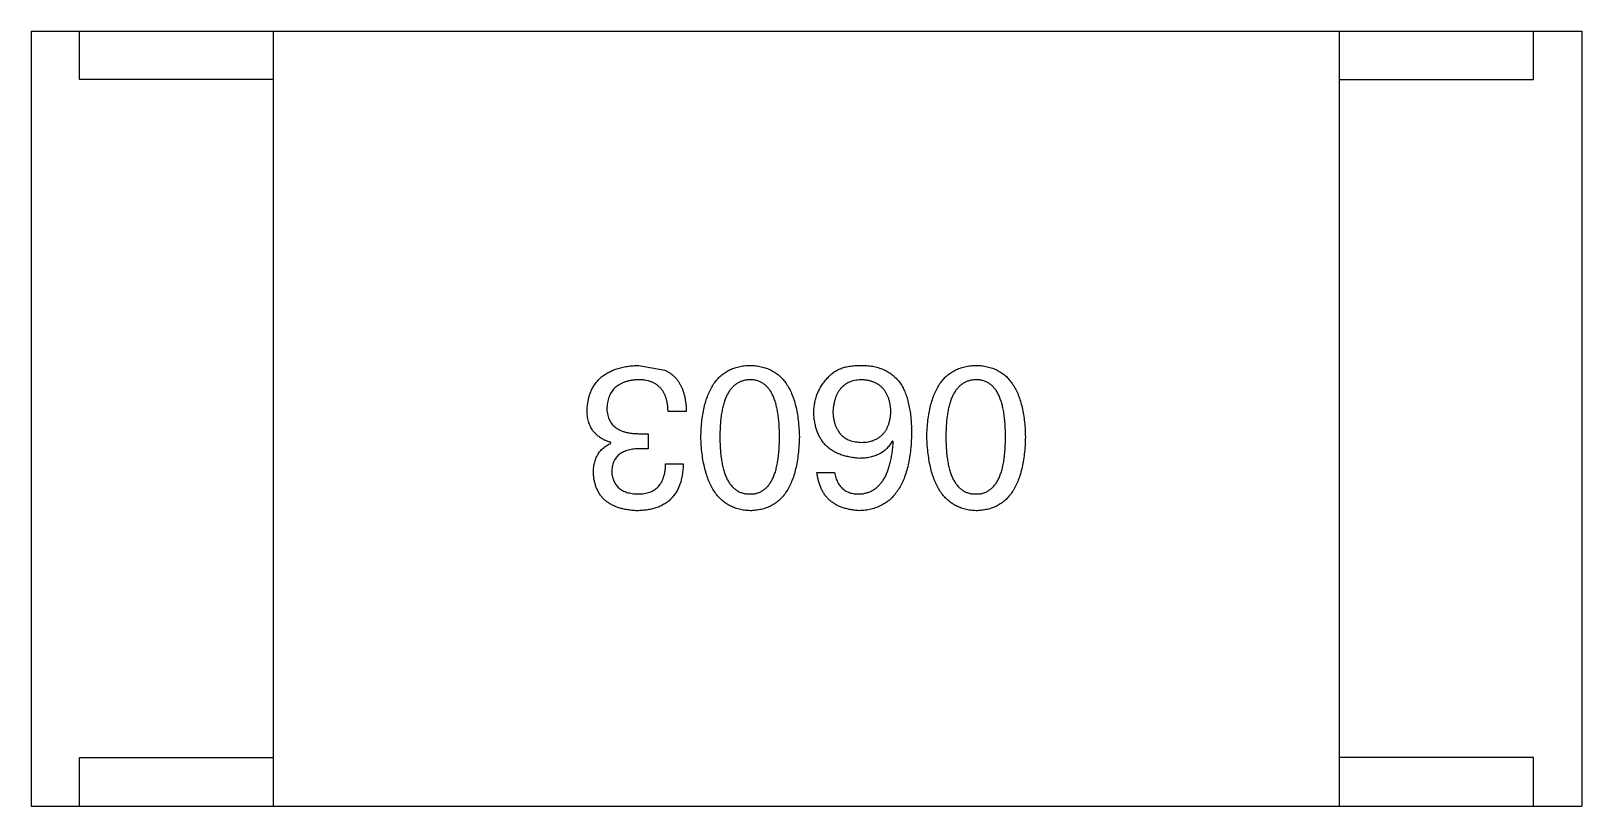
# Model space of a CAD drawing. Header units: inches. Extents: x 246 to 500, y -220 to -17.
# Drawn here: x 438.94 to 440.54, y -159.959 to -159.159 of the extents above; entities that cross this region are included whole.
import ezdxf

# ---------------------------------------------------------------- set-up
doc = ezdxf.new("R2010")
doc.units = ezdxf.units.IN
doc.header["$LTSCALE"] = 1.21
doc.header["$MEASUREMENT"] = 0
doc.layers.get('0').update_dxf_attribs({"linetype": 'CONTINUOUS'})

msp = doc.modelspace()

# ---------------------------------------------------------------- linework, layer by layer
at = {"color": 7, "linetype": 'Continuous'}
for p, q in [((438.9399, -159.1588), (440.5399, -159.1588)), ((438.9399, -159.1588), (438.9399, -159.9588)), ((438.9899, -159.2088), (438.9899, -159.1588)), ((439.1899, -159.9588), (439.1899, -159.1588)), ((440.2899, -159.9588), (440.2899, -159.1588)), ((440.4899, -159.2088), (440.4899, -159.1588)), ((440.5399, -159.1588), (440.5399, -159.9588)), ((439.1899, -159.2088), (438.9899, -159.2088)), ((440.2899, -159.2088), (440.4899, -159.2088)), ((439.5668, -159.504), (439.5938, -159.5089)), ((439.6159, -159.5515), (439.5971, -159.5515)), ((439.5381, -159.5843), (439.5381, -159.5835)), ((439.5676, -159.5745), (439.5766, -159.5745)), ((439.5766, -159.5745), (439.5766, -159.59)), ((439.8294, -159.5827), (439.8286, -159.5818)), ((439.5766, -159.59), (439.5668, -159.59)), ((439.5946, -159.6056), (439.6127, -159.6056)), ((439.7507, -159.6146), (439.7688, -159.6146)), ((438.9899, -159.9088), (439.1899, -159.9088)), ((438.9899, -159.9588), (438.9899, -159.9088)), ((440.4899, -159.9088), (440.2899, -159.9088)), ((440.4899, -159.9588), (440.4899, -159.9088)), ((438.9399, -159.9588), (440.5399, -159.9588))]:
    msp.add_line(p, q, dxfattribs=at)
for points, knots in [([(439.5135, -159.5499), (439.5136, -159.5481), (439.5139, -159.5446), (439.5148, -159.5395), (439.516, -159.5348), (439.5176, -159.5304), (439.5196, -159.5263), (439.5221, -159.5226), (439.5248, -159.5192), (439.528, -159.5162), (439.5315, -159.5135), (439.5355, -159.5111), (439.5398, -159.509), (439.5444, -159.5074), (439.5495, -159.506), (439.5549, -159.5049), (439.5607, -159.5042), (439.5647, -159.5041), (439.5668, -159.504)], [0, 0, 0, 0, 0.068236, 0.132937, 0.194125, 0.253174, 0.310181, 0.365986, 0.421096, 0.476216, 0.532352, 0.590232, 0.649824, 0.71274, 0.778406, 0.848058, 0.921922, 1, 1, 1, 1]), ([(439.6309, -159.5777), (439.631, -159.5748), (439.6312, -159.5691), (439.6319, -159.5608), (439.633, -159.553), (439.6346, -159.5459), (439.6364, -159.5393), (439.6387, -159.5332), (439.6413, -159.5278), (439.6443, -159.5228), (439.6476, -159.5185), (439.6514, -159.5146), (439.6555, -159.5114), (439.66, -159.5088), (439.6649, -159.5067), (439.6702, -159.5052), (439.6758, -159.5042), (439.6797, -159.5041), (439.6817, -159.504)], [0, 0, 0, 0, 0.08769, 0.170218, 0.24749, 0.319818, 0.387758, 0.451391, 0.511445, 0.568185, 0.622681, 0.67526, 0.726746, 0.778428, 0.830764, 0.884397, 0.940866, 1, 1, 1, 1]), ([(439.6817, -159.504), (439.6837, -159.5041), (439.6876, -159.5042), (439.6932, -159.5052), (439.6984, -159.5067), (439.7033, -159.5088), (439.7079, -159.5114), (439.712, -159.5146), (439.7158, -159.5184), (439.7191, -159.5228), (439.7221, -159.5277), (439.7247, -159.5332), (439.727, -159.5393), (439.7288, -159.5459), (439.7304, -159.553), (439.7314, -159.5608), (439.7322, -159.5691), (439.7324, -159.5748), (439.7325, -159.5777)], [0, 0, 0, 0, 0.059135, 0.115606, 0.169241, 0.221578, 0.273261, 0.324749, 0.377329, 0.431642, 0.488541, 0.548597, 0.612232, 0.680174, 0.752504, 0.829777, 0.912307, 1, 1, 1, 1]), ([(439.7622, -159.5163), (439.7631, -159.5152), (439.765, -159.5131), (439.7685, -159.5105), (439.7724, -159.5083), (439.7768, -159.5065), (439.7817, -159.5052), (439.7871, -159.5043), (439.7929, -159.5039), (439.797, -159.5039), (439.7991, -159.504)], [0, 0, 0, 0, 0.105033, 0.21147, 0.321511, 0.438526, 0.563605, 0.698055, 0.843218, 1, 1, 1, 1]), ([(439.7991, -159.504), (439.8011, -159.5041), (439.8052, -159.5043), (439.811, -159.5054), (439.8164, -159.507), (439.8215, -159.5092), (439.8261, -159.5119), (439.8304, -159.5153), (439.8343, -159.5192), (439.8365, -159.5221), (439.8376, -159.5236)], [0, 0, 0, 0, 0.137449, 0.267856, 0.393219, 0.514735, 0.63397, 0.753734, 0.874967, 1, 1, 1, 1]), ([(439.864, -159.5777), (439.8641, -159.5748), (439.8643, -159.5691), (439.8651, -159.5608), (439.8662, -159.553), (439.8677, -159.5459), (439.8696, -159.5393), (439.8718, -159.5332), (439.8744, -159.5278), (439.8774, -159.5228), (439.8808, -159.5185), (439.8845, -159.5146), (439.8887, -159.5114), (439.8932, -159.5088), (439.8981, -159.5067), (439.9033, -159.5052), (439.909, -159.5042), (439.9129, -159.5041), (439.9148, -159.504)], [0, 0, 0, 0, 0.08769, 0.170218, 0.24749, 0.319818, 0.387758, 0.451391, 0.511445, 0.568185, 0.622681, 0.67526, 0.726746, 0.778428, 0.830764, 0.884397, 0.940866, 1, 1, 1, 1]), ([(439.9148, -159.504), (439.9168, -159.5041), (439.9207, -159.5042), (439.9263, -159.5052), (439.9316, -159.5067), (439.9365, -159.5088), (439.941, -159.5114), (439.9452, -159.5146), (439.9489, -159.5184), (439.9522, -159.5228), (439.9553, -159.5277), (439.9579, -159.5332), (439.9601, -159.5393), (439.962, -159.5459), (439.9635, -159.553), (439.9646, -159.5608), (439.9654, -159.5691), (439.9656, -159.5748), (439.9657, -159.5777)], [0, 0, 0, 0, 0.059135, 0.115606, 0.169241, 0.221578, 0.273261, 0.324749, 0.377329, 0.431642, 0.488541, 0.548597, 0.612232, 0.680174, 0.752504, 0.829777, 0.912307, 1, 1, 1, 1]), ([(439.5659, -159.5187), (439.5647, -159.5188), (439.5623, -159.519), (439.5589, -159.5195), (439.5556, -159.5202), (439.5526, -159.5211), (439.5498, -159.5221), (439.5472, -159.5235), (439.5449, -159.5249), (439.5427, -159.5266), (439.5409, -159.5286), (439.5392, -159.5307), (439.5378, -159.533), (439.5365, -159.5355), (439.5355, -159.5382), (439.5348, -159.5411), (439.5342, -159.5442), (439.5341, -159.5463), (439.534, -159.5474)], [0, 0, 0, 0, 0.076694, 0.149502, 0.218019, 0.283183, 0.345589, 0.405199, 0.462852, 0.519478, 0.575313, 0.630559, 0.687006, 0.744638, 0.804006, 0.866059, 0.931486, 1, 1, 1, 1]), ([(439.5971, -159.5515), (439.597, -159.5502), (439.5969, -159.5476), (439.5965, -159.5439), (439.5958, -159.5404), (439.5949, -159.5372), (439.5938, -159.5342), (439.5924, -159.5315), (439.5908, -159.5291), (439.5889, -159.5269), (439.5869, -159.525), (439.5846, -159.5233), (439.582, -159.5218), (439.5792, -159.5207), (439.5762, -159.5198), (439.573, -159.5192), (439.5696, -159.5188), (439.5672, -159.5187), (439.5659, -159.5187)], [0, 0, 0, 0, 0.07723, 0.149593, 0.217944, 0.282232, 0.34411, 0.402297, 0.458791, 0.513966, 0.568538, 0.623291, 0.679957, 0.737243, 0.798142, 0.86118, 0.928728, 1, 1, 1, 1]), ([(439.5938, -159.5089), (439.5947, -159.5093), (439.5964, -159.5101), (439.5988, -159.5117), (439.6011, -159.5133), (439.6032, -159.5152), (439.6052, -159.5172), (439.607, -159.5195), (439.6086, -159.5219), (439.61, -159.5245), (439.6113, -159.5272), (439.6125, -159.5302), (439.6135, -159.5333), (439.6143, -159.5366), (439.6149, -159.5401), (439.6155, -159.5437), (439.6158, -159.5476), (439.6159, -159.5502), (439.6159, -159.5515)], [0, 0, 0, 0, 0.056906, 0.113264, 0.168825, 0.223843, 0.279195, 0.335267, 0.392098, 0.450414, 0.51054, 0.572219, 0.636652, 0.703156, 0.773102, 0.845505, 0.921063, 1, 1, 1, 1]), ([(439.6817, -159.5187), (439.6804, -159.5188), (439.678, -159.519), (439.6744, -159.5197), (439.6711, -159.521), (439.668, -159.5227), (439.6652, -159.5248), (439.6626, -159.5274), (439.6603, -159.5304), (439.6582, -159.5339), (439.6564, -159.5379), (439.6548, -159.5422), (439.6535, -159.5471), (439.6524, -159.5523), (439.6516, -159.5581), (439.651, -159.5642), (439.6506, -159.5708), (439.6506, -159.5754), (439.6505, -159.5777)], [0, 0, 0, 0, 0.050879, 0.099377, 0.146973, 0.193618, 0.240619, 0.289461, 0.34047, 0.395283, 0.453059, 0.515633, 0.582666, 0.655287, 0.732971, 0.815933, 0.905166, 1, 1, 1, 1]), ([(439.712, -159.5777), (439.712, -159.5754), (439.712, -159.5707), (439.7116, -159.564), (439.711, -159.5578), (439.7102, -159.552), (439.7091, -159.5467), (439.7079, -159.5419), (439.7063, -159.5375), (439.7045, -159.5335), (439.7025, -159.53), (439.7003, -159.527), (439.6978, -159.5244), (439.695, -159.5224), (439.692, -159.5207), (439.6888, -159.5195), (439.6853, -159.5189), (439.6829, -159.5188), (439.6817, -159.5187)], [0, 0, 0, 0, 0.096457, 0.187288, 0.27178, 0.350132, 0.423455, 0.491343, 0.554037, 0.612253, 0.666313, 0.717038, 0.764921, 0.811214, 0.856775, 0.902988, 0.950234, 1, 1, 1, 1]), ([(439.7475, -159.5531), (439.7475, -159.5514), (439.7476, -159.5479), (439.7483, -159.5429), (439.7494, -159.538), (439.751, -159.5332), (439.7532, -159.5287), (439.7557, -159.5243), (439.7587, -159.5201), (439.761, -159.5176), (439.7622, -159.5163)], [0, 0, 0, 0, 0.12904, 0.253809, 0.377066, 0.499122, 0.621469, 0.744665, 0.870607, 1, 1, 1, 1]), ([(439.7958, -159.5187), (439.7947, -159.5188), (439.7926, -159.519), (439.7895, -159.5195), (439.7866, -159.5203), (439.7839, -159.5214), (439.7814, -159.5226), (439.7791, -159.5242), (439.777, -159.5259), (439.7751, -159.5279), (439.7733, -159.5302), (439.7719, -159.5326), (439.7705, -159.5353), (439.7695, -159.5383), (439.7686, -159.5414), (439.7679, -159.5449), (439.7674, -159.5485), (439.7672, -159.551), (439.7671, -159.5523)], [0, 0, 0, 0, 0.066682, 0.130303, 0.190802, 0.248749, 0.30534, 0.361219, 0.415721, 0.471765, 0.528279, 0.586428, 0.64659, 0.710143, 0.776461, 0.846692, 0.921137, 1, 1, 1, 1]), ([(439.827, -159.5515), (439.8269, -159.5502), (439.8267, -159.5477), (439.8262, -159.5441), (439.8254, -159.5407), (439.8245, -159.5375), (439.8233, -159.5346), (439.8218, -159.5319), (439.8203, -159.5295), (439.8184, -159.5273), (439.8163, -159.5253), (439.814, -159.5237), (439.8115, -159.5222), (439.8088, -159.521), (439.8059, -159.52), (439.8027, -159.5194), (439.7993, -159.5189), (439.797, -159.5188), (439.7958, -159.5187)], [0, 0, 0, 0, 0.076467, 0.148148, 0.216496, 0.280559, 0.342274, 0.401168, 0.458322, 0.514073, 0.569257, 0.62465, 0.68124, 0.739113, 0.799947, 0.862804, 0.929597, 1, 1, 1, 1]), ([(439.9148, -159.5187), (439.9136, -159.5188), (439.9111, -159.519), (439.9076, -159.5197), (439.9042, -159.521), (439.9012, -159.5227), (439.8983, -159.5248), (439.8958, -159.5274), (439.8934, -159.5304), (439.8914, -159.5339), (439.8895, -159.5379), (439.888, -159.5422), (439.8866, -159.5471), (439.8856, -159.5523), (439.8847, -159.5581), (439.8841, -159.5642), (439.8838, -159.5708), (439.8837, -159.5754), (439.8837, -159.5777)], [0, 0, 0, 0, 0.050879, 0.099377, 0.146973, 0.193618, 0.240619, 0.289461, 0.34047, 0.395283, 0.453059, 0.515633, 0.582666, 0.655287, 0.732971, 0.815933, 0.905166, 1, 1, 1, 1]), ([(439.9452, -159.5777), (439.9452, -159.5754), (439.9451, -159.5707), (439.9447, -159.564), (439.9442, -159.5578), (439.9434, -159.552), (439.9423, -159.5467), (439.941, -159.5419), (439.9395, -159.5375), (439.9377, -159.5335), (439.9357, -159.53), (439.9334, -159.527), (439.9309, -159.5244), (439.9282, -159.5224), (439.9252, -159.5207), (439.9219, -159.5195), (439.9185, -159.5189), (439.9161, -159.5188), (439.9148, -159.5187)], [0, 0, 0, 0, 0.096457, 0.187288, 0.27178, 0.350132, 0.423455, 0.491343, 0.554037, 0.612253, 0.666313, 0.717038, 0.764921, 0.811214, 0.856775, 0.902988, 0.950234, 1, 1, 1, 1]), ([(439.8376, -159.5236), (439.8385, -159.5252), (439.8402, -159.5284), (439.8424, -159.5336), (439.8442, -159.5393), (439.8457, -159.5455), (439.8469, -159.5521), (439.8477, -159.5591), (439.8482, -159.5666), (439.8482, -159.5718), (439.8483, -159.5745)], [0, 0, 0, 0, 0.101889, 0.209155, 0.322694, 0.442863, 0.569758, 0.70479, 0.848502, 1, 1, 1, 1]), ([(439.5381, -159.5835), (439.5371, -159.5831), (439.5351, -159.5825), (439.5323, -159.5814), (439.5297, -159.5801), (439.5273, -159.5787), (439.5251, -159.577), (439.5231, -159.5753), (439.5212, -159.5734), (439.5196, -159.5714), (439.5182, -159.5692), (439.5169, -159.5669), (439.5158, -159.5644), (439.515, -159.5618), (439.5143, -159.559), (439.5139, -159.5561), (439.5135, -159.553), (439.5135, -159.5509), (439.5135, -159.5499)], [0, 0, 0, 0, 0.069445, 0.136039, 0.200011, 0.261745, 0.322328, 0.381403, 0.438864, 0.496655, 0.554398, 0.612391, 0.672266, 0.733005, 0.79604, 0.861293, 0.928785, 1, 1, 1, 1]), ([(439.534, -159.5474), (439.534, -159.5485), (439.534, -159.5506), (439.5344, -159.5537), (439.5351, -159.5566), (439.536, -159.5592), (439.5372, -159.5617), (439.5387, -159.5639), (439.5404, -159.5659), (439.5424, -159.5677), (439.5446, -159.5693), (439.5471, -159.5707), (439.5499, -159.5719), (439.5529, -159.5728), (439.5562, -159.5736), (439.5598, -159.5741), (439.5636, -159.5744), (439.5662, -159.5744), (439.5676, -159.5745)], [0, 0, 0, 0, 0.066518, 0.129194, 0.188613, 0.245254, 0.300032, 0.353805, 0.407079, 0.461108, 0.516272, 0.574141, 0.634837, 0.699275, 0.767504, 0.840272, 0.917505, 1, 1, 1, 1]), ([(439.7966, -159.5835), (439.7978, -159.5834), (439.8001, -159.5833), (439.8033, -159.5829), (439.8064, -159.5822), (439.8093, -159.5812), (439.8119, -159.5801), (439.8143, -159.5786), (439.8166, -159.577), (439.8186, -159.5751), (439.8204, -159.573), (439.822, -159.5706), (439.8233, -159.568), (439.8245, -159.5652), (439.8254, -159.5621), (439.8262, -159.5588), (439.8267, -159.5552), (439.8269, -159.5528), (439.827, -159.5515)], [0, 0, 0, 0, 0.070453, 0.136523, 0.199866, 0.260392, 0.318446, 0.374657, 0.430182, 0.485556, 0.541071, 0.598396, 0.657208, 0.718642, 0.783247, 0.851631, 0.923928, 1, 1, 1, 1]), ([(439.7942, -159.5999), (439.7923, -159.5997), (439.7888, -159.5994), (439.7837, -159.5985), (439.7788, -159.5973), (439.7744, -159.5958), (439.7703, -159.594), (439.7664, -159.5919), (439.763, -159.5894), (439.7599, -159.5866), (439.7571, -159.5835), (439.7547, -159.5801), (439.7526, -159.5764), (439.7509, -159.5723), (439.7495, -159.568), (439.7485, -159.5633), (439.7477, -159.5583), (439.7475, -159.5549), (439.7475, -159.5531)], [0, 0, 0, 0, 0.074228, 0.144548, 0.211288, 0.274576, 0.335162, 0.393915, 0.450599, 0.506657, 0.562409, 0.618617, 0.676096, 0.735061, 0.79654, 0.860906, 0.928473, 1, 1, 1, 1]), ([(439.7671, -159.5523), (439.7672, -159.5535), (439.7674, -159.5559), (439.7679, -159.5594), (439.7686, -159.5626), (439.7695, -159.5656), (439.7707, -159.5684), (439.772, -159.5709), (439.7735, -159.5732), (439.7753, -159.5753), (439.7772, -159.5771), (439.7794, -159.5788), (439.7818, -159.5801), (439.7843, -159.5813), (439.7871, -159.5822), (439.7901, -159.5828), (439.7933, -159.5833), (439.7955, -159.5834), (439.7966, -159.5835)], [0, 0, 0, 0, 0.076288, 0.14871, 0.216387, 0.281386, 0.342528, 0.402111, 0.4591, 0.514852, 0.569974, 0.625644, 0.682226, 0.740156, 0.800362, 0.863471, 0.930116, 1, 1, 1, 1]), ([(439.6817, -159.654), (439.6797, -159.6538), (439.6759, -159.6536), (439.6704, -159.6525), (439.6652, -159.6509), (439.6603, -159.6487), (439.6559, -159.6459), (439.6518, -159.6425), (439.6481, -159.6386), (439.6447, -159.6341), (439.6417, -159.629), (439.639, -159.6233), (439.6368, -159.6171), (439.6349, -159.6103), (439.6333, -159.603), (439.6321, -159.5951), (439.6313, -159.5866), (439.631, -159.5807), (439.6309, -159.5777)], [0, 0, 0, 0, 0.057415, 0.112361, 0.16496, 0.216437, 0.267441, 0.318839, 0.371478, 0.426325, 0.483626, 0.544235, 0.608673, 0.677374, 0.750405, 0.828394, 0.911525, 1, 1, 1, 1]), ([(439.6505, -159.5777), (439.6506, -159.5801), (439.6506, -159.5847), (439.651, -159.5914), (439.6516, -159.5977), (439.6524, -159.6034), (439.6535, -159.6087), (439.6548, -159.6136), (439.6564, -159.618), (439.6582, -159.622), (439.6603, -159.6254), (439.6626, -159.6285), (439.6652, -159.631), (439.668, -159.6331), (439.6711, -159.6348), (439.6744, -159.6359), (439.678, -159.6366), (439.6804, -159.6367), (439.6817, -159.6367)], [0, 0, 0, 0, 0.095719, 0.185854, 0.269738, 0.347952, 0.420315, 0.487894, 0.550245, 0.608186, 0.662454, 0.713283, 0.761375, 0.808209, 0.854301, 0.901312, 0.949396, 1, 1, 1, 1]), ([(439.6817, -159.6367), (439.6829, -159.6367), (439.6853, -159.6366), (439.6888, -159.6359), (439.692, -159.6348), (439.695, -159.6331), (439.6978, -159.631), (439.7003, -159.6285), (439.7025, -159.6254), (439.7045, -159.6219), (439.7063, -159.618), (439.7079, -159.6136), (439.7091, -159.6087), (439.7102, -159.6034), (439.711, -159.5977), (439.7116, -159.5914), (439.712, -159.5847), (439.712, -159.5801), (439.712, -159.5777)], [0, 0, 0, 0, 0.049764, 0.097007, 0.143217, 0.188577, 0.235116, 0.282997, 0.333719, 0.387776, 0.445989, 0.508679, 0.576563, 0.649481, 0.728235, 0.812722, 0.903548, 1, 1, 1, 1]), ([(439.7325, -159.5777), (439.7324, -159.5808), (439.7322, -159.5867), (439.7314, -159.5953), (439.7304, -159.6032), (439.7288, -159.6106), (439.727, -159.6175), (439.7247, -159.6237), (439.7221, -159.6294), (439.7191, -159.6345), (439.7158, -159.639), (439.712, -159.6429), (439.7079, -159.6463), (439.7034, -159.649), (439.6984, -159.6511), (439.6932, -159.6527), (439.6876, -159.6537), (439.6837, -159.6539), (439.6817, -159.654)], [0, 0, 0, 0, 0.088823, 0.172287, 0.250296, 0.323438, 0.392244, 0.456221, 0.516635, 0.573871, 0.628, 0.680335, 0.731489, 0.782557, 0.834044, 0.886738, 0.942089, 1, 1, 1, 1]), ([(439.8483, -159.5745), (439.8482, -159.5776), (439.848, -159.5837), (439.8471, -159.5926), (439.846, -159.6008), (439.8444, -159.6085), (439.8424, -159.6156), (439.84, -159.6221), (439.8373, -159.628), (439.834, -159.6332), (439.8305, -159.638), (439.8265, -159.6421), (439.8221, -159.6456), (439.8173, -159.6485), (439.812, -159.6508), (439.8064, -159.6525), (439.8004, -159.6536), (439.7963, -159.6538), (439.7942, -159.654)], [0, 0, 0, 0, 0.087517, 0.169686, 0.246944, 0.319347, 0.387088, 0.450961, 0.511075, 0.567974, 0.622351, 0.675039, 0.726853, 0.778688, 0.83093, 0.884738, 0.941043, 1, 1, 1, 1]), ([(439.8286, -159.5818), (439.8277, -159.5833), (439.826, -159.5861), (439.8229, -159.5898), (439.8192, -159.5929), (439.8151, -159.5955), (439.8105, -159.5974), (439.8055, -159.5989), (439.8, -159.5997), (439.7961, -159.5998), (439.7942, -159.5999)], [0, 0, 0, 0, 0.122276, 0.239997, 0.35611, 0.473903, 0.59404, 0.720428, 0.855383, 1, 1, 1, 1]), ([(439.7942, -159.6367), (439.7955, -159.6367), (439.798, -159.6365), (439.8017, -159.6356), (439.8052, -159.6345), (439.8084, -159.6328), (439.8114, -159.6308), (439.8142, -159.6284), (439.8167, -159.6256), (439.8191, -159.6224), (439.8212, -159.6188), (439.823, -159.6148), (439.8246, -159.6104), (439.8261, -159.6056), (439.8272, -159.6004), (439.8282, -159.5949), (439.829, -159.5889), (439.8293, -159.5848), (439.8294, -159.5827)], [0, 0, 0, 0, 0.054741, 0.107075, 0.158339, 0.208382, 0.258772, 0.310045, 0.362765, 0.417822, 0.475982, 0.537466, 0.602901, 0.673037, 0.747247, 0.826291, 0.910782, 1, 1, 1, 1]), ([(439.9148, -159.654), (439.9129, -159.6538), (439.9091, -159.6536), (439.9035, -159.6525), (439.8983, -159.6509), (439.8935, -159.6487), (439.889, -159.6459), (439.8849, -159.6425), (439.8812, -159.6386), (439.8778, -159.6341), (439.8748, -159.629), (439.8722, -159.6233), (439.8699, -159.6171), (439.868, -159.6103), (439.8665, -159.603), (439.8653, -159.5951), (439.8644, -159.5866), (439.8642, -159.5807), (439.864, -159.5777)], [0, 0, 0, 0, 0.057415, 0.112361, 0.16496, 0.216437, 0.267441, 0.318839, 0.371478, 0.426325, 0.483626, 0.544235, 0.608673, 0.677374, 0.750405, 0.828394, 0.911525, 1, 1, 1, 1]), ([(439.8837, -159.5777), (439.8837, -159.5801), (439.8838, -159.5847), (439.8841, -159.5914), (439.8847, -159.5977), (439.8856, -159.6034), (439.8867, -159.6087), (439.888, -159.6136), (439.8895, -159.618), (439.8914, -159.622), (439.8935, -159.6254), (439.8958, -159.6285), (439.8983, -159.631), (439.9011, -159.6331), (439.9042, -159.6348), (439.9076, -159.6359), (439.9111, -159.6366), (439.9136, -159.6367), (439.9148, -159.6367)], [0, 0, 0, 0, 0.095719, 0.185854, 0.269738, 0.347952, 0.420315, 0.487894, 0.550245, 0.608186, 0.662454, 0.713283, 0.761375, 0.808209, 0.854301, 0.901312, 0.949396, 1, 1, 1, 1]), ([(439.9148, -159.6367), (439.9161, -159.6367), (439.9185, -159.6366), (439.9219, -159.6359), (439.9252, -159.6348), (439.9282, -159.6331), (439.9309, -159.631), (439.9334, -159.6285), (439.9357, -159.6254), (439.9377, -159.6219), (439.9395, -159.618), (439.941, -159.6136), (439.9423, -159.6087), (439.9434, -159.6034), (439.9442, -159.5977), (439.9447, -159.5914), (439.9451, -159.5847), (439.9452, -159.5801), (439.9452, -159.5777)], [0, 0, 0, 0, 0.049764, 0.097007, 0.143217, 0.188577, 0.235116, 0.282997, 0.333719, 0.387776, 0.445989, 0.508679, 0.576563, 0.649481, 0.728235, 0.812722, 0.903548, 1, 1, 1, 1]), ([(439.9657, -159.5777), (439.9656, -159.5808), (439.9654, -159.5867), (439.9646, -159.5953), (439.9635, -159.6032), (439.962, -159.6106), (439.9601, -159.6175), (439.9579, -159.6237), (439.9553, -159.6294), (439.9523, -159.6345), (439.9489, -159.639), (439.9452, -159.6429), (439.941, -159.6463), (439.9365, -159.649), (439.9316, -159.6511), (439.9264, -159.6527), (439.9207, -159.6537), (439.9168, -159.6539), (439.9148, -159.654)], [0, 0, 0, 0, 0.088823, 0.172287, 0.250296, 0.323438, 0.392244, 0.456221, 0.516635, 0.573871, 0.628, 0.680335, 0.731489, 0.782557, 0.834044, 0.886738, 0.942089, 1, 1, 1, 1]), ([(439.52, -159.6154), (439.5201, -159.6136), (439.5202, -159.6101), (439.521, -159.605), (439.5225, -159.6003), (439.5244, -159.5961), (439.527, -159.5924), (439.5301, -159.5892), (439.5338, -159.5864), (439.5366, -159.585), (439.5381, -159.5843)], [0, 0, 0, 0, 0.143686, 0.277942, 0.40333, 0.521785, 0.638573, 0.755208, 0.874773, 1, 1, 1, 1]), ([(439.5668, -159.59), (439.5657, -159.5901), (439.5635, -159.5902), (439.5605, -159.5905), (439.5576, -159.5911), (439.5549, -159.5918), (439.5524, -159.5926), (439.5502, -159.5937), (439.5481, -159.5949), (439.5462, -159.5963), (439.5446, -159.5979), (439.5432, -159.5997), (439.5419, -159.6016), (439.5409, -159.6037), (439.54, -159.606), (439.5394, -159.6084), (439.5391, -159.6111), (439.5389, -159.6129), (439.5389, -159.6138)], [0, 0, 0, 0, 0.079415, 0.154091, 0.22508, 0.29186, 0.355026, 0.415127, 0.472418, 0.528511, 0.583551, 0.638361, 0.693547, 0.750023, 0.807857, 0.868401, 0.932259, 1, 1, 1, 1]), ([(439.5651, -159.654), (439.5634, -159.6539), (439.56, -159.6537), (439.5552, -159.653), (439.5506, -159.6522), (439.5464, -159.651), (439.5424, -159.6496), (439.5388, -159.6478), (439.5355, -159.6459), (439.5325, -159.6436), (439.5298, -159.641), (439.5275, -159.6382), (439.5254, -159.6351), (439.5237, -159.6317), (439.5223, -159.628), (439.5212, -159.6241), (439.5204, -159.6198), (439.5202, -159.6169), (439.52, -159.6154)], [0, 0, 0, 0, 0.077845, 0.151584, 0.221397, 0.287366, 0.350104, 0.410398, 0.467998, 0.524388, 0.579979, 0.635152, 0.690917, 0.747936, 0.806661, 0.867861, 0.932479, 1, 1, 1, 1]), ([(439.5389, -159.6138), (439.539, -159.6147), (439.5391, -159.6164), (439.5396, -159.619), (439.5403, -159.6213), (439.5411, -159.6235), (439.5422, -159.6256), (439.5434, -159.6274), (439.5448, -159.6291), (439.5465, -159.6306), (439.5482, -159.632), (439.5502, -159.6332), (439.5524, -159.6342), (439.5547, -159.6351), (439.5573, -159.6357), (439.56, -159.6362), (439.5629, -159.6366), (439.5649, -159.6367), (439.5659, -159.6367)], [0, 0, 0, 0, 0.067655, 0.132224, 0.194132, 0.253145, 0.309858, 0.366002, 0.421361, 0.47702, 0.532632, 0.590536, 0.65067, 0.713258, 0.779588, 0.848803, 0.921949, 1, 1, 1, 1]), ([(439.6127, -159.6056), (439.6126, -159.6075), (439.6125, -159.6113), (439.6118, -159.6167), (439.6108, -159.6217), (439.6095, -159.6264), (439.6077, -159.6307), (439.6057, -159.6347), (439.6032, -159.6383), (439.6004, -159.6415), (439.5973, -159.6444), (439.5937, -159.6469), (439.5898, -159.649), (439.5856, -159.6507), (439.581, -159.6521), (439.576, -159.6531), (439.5707, -159.6538), (439.567, -159.6539), (439.5651, -159.654)], [0, 0, 0, 0, 0.074804, 0.144899, 0.211458, 0.274554, 0.334363, 0.392059, 0.448123, 0.503024, 0.558154, 0.613471, 0.670844, 0.729926, 0.792003, 0.857405, 0.926768, 1, 1, 1, 1]), ([(439.5659, -159.6367), (439.5671, -159.6367), (439.5693, -159.6367), (439.5724, -159.6363), (439.5754, -159.6357), (439.5782, -159.6349), (439.5807, -159.6338), (439.583, -159.6324), (439.5852, -159.6309), (439.5871, -159.629), (439.5888, -159.6269), (439.5903, -159.6246), (439.5915, -159.622), (439.5926, -159.6192), (439.5935, -159.6161), (439.594, -159.6128), (439.5945, -159.6093), (439.5946, -159.6069), (439.5946, -159.6056)], [0, 0, 0, 0, 0.069877, 0.136363, 0.198671, 0.257968, 0.315462, 0.370709, 0.425568, 0.479847, 0.535753, 0.592303, 0.651386, 0.713311, 0.778642, 0.84836, 0.921866, 1, 1, 1, 1]), ([(439.7942, -159.654), (439.7926, -159.6538), (439.7895, -159.6536), (439.785, -159.6529), (439.7807, -159.6519), (439.7767, -159.6507), (439.773, -159.6492), (439.7696, -159.6474), (439.7665, -159.6453), (439.7636, -159.643), (439.761, -159.6403), (439.7587, -159.6375), (439.7567, -159.6343), (439.7549, -159.6309), (439.7534, -159.6272), (439.7523, -159.6232), (439.7513, -159.619), (439.7509, -159.6161), (439.7507, -159.6146)], [0, 0, 0, 0, 0.073784, 0.144317, 0.211047, 0.274818, 0.336501, 0.395724, 0.453465, 0.510016, 0.566585, 0.622844, 0.680328, 0.739335, 0.800408, 0.863904, 0.93053, 1, 1, 1, 1]), ([(439.7688, -159.6146), (439.7691, -159.6164), (439.7699, -159.6197), (439.7717, -159.6243), (439.7741, -159.6281), (439.777, -159.6313), (439.7806, -159.6338), (439.7846, -159.6355), (439.7892, -159.6366), (439.7925, -159.6367), (439.7942, -159.6367)], [0, 0, 0, 0, 0.1439, 0.274233, 0.394478, 0.509388, 0.621911, 0.738504, 0.863414, 1, 1, 1, 1])]:
    msp.add_open_spline(points, degree=3, knots=knots, dxfattribs=at)

doc.saveas('drawing.dxf')
